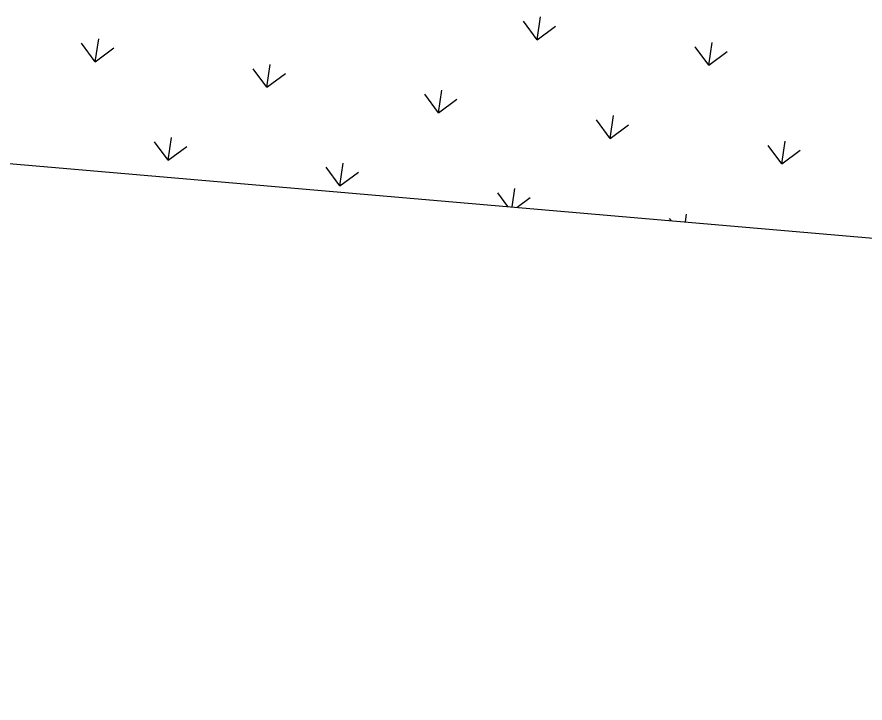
# Model space of a CAD drawing. Header units: millimetres. Extents: x 338 to 506, y 179 to 335.
# Drawn here: x 364.22 to 378.26, y 190.07 to 201.43 of the extents above; entities that cross this region are included whole.
import ezdxf

# ---------------------------------------------------------------- set-up
doc = ezdxf.new("R2010")
doc.units = ezdxf.units.MM
for name, color, linetype in [('ANDEN', 251, 'Continuous'), ('ARBUSTO', 63, 'Continuous'), ('MUROS', 32, 'Continuous')]:
    doc.layers.add(name, color=color, linetype=linetype)

# ---------------------------------------------------------------- blocks, each defined once
blk = doc.blocks.new('*X870')
at = {"color": 0}
for p, q in [((14.689, 122.736), (14.958, 123.006)), ((14.689, 122.736), (14.958, 122.467)), ((14.689, 122.736), (15.07, 122.736)), ((13.252, 121.3), (13.522, 121.569)), ((13.252, 121.3), (13.522, 121.03)), ((13.252, 121.3), (13.633, 121.3)), ((14.689, 119.863), (14.958, 120.132)), ((14.689, 119.863), (14.958, 119.593)), ((14.689, 119.863), (15.07, 119.863)), ((13.252, 118.426), (13.522, 118.695)), ((13.252, 118.426), (13.522, 118.156)), ((13.252, 118.426), (13.633, 118.426)), ((14.689, 116.989), (14.958, 117.258)), ((14.689, 116.989), (14.958, 116.72)), ((14.689, 116.989), (15.07, 116.989)), ((13.323, 115.623), (13.522, 115.822)), ((16.126, 115.552), (16.395, 115.822)), ((13.328, 115.552), (13.633, 115.552)), ((13.333, 115.472), (13.522, 115.283)), ((16.126, 115.552), (16.395, 115.283)), ((16.126, 115.552), (16.507, 115.552)), ((14.689, 114.115), (14.958, 114.385)), ((14.689, 114.115), (14.958, 113.846)), ((14.689, 114.115), (15.07, 114.115)), ((13.49, 112.916), (13.522, 112.948)), ((16.126, 112.679), (16.395, 112.948)), ((13.505, 112.679), (13.633, 112.679)), ((16.126, 112.679), (16.395, 112.409)), ((16.126, 112.679), (16.507, 112.679)), ((13.521, 112.409), (13.522, 112.409)), ((14.689, 111.242), (14.958, 111.511)), ((14.689, 111.242), (14.958, 110.972)), ((14.689, 111.242), (15.07, 111.242))]:
    blk.add_line(p, q, dxfattribs=at)
blk = doc.blocks.new('A$C7152A42C')
at = {"layer": 'ARBUSTO'}
blk.add_line((11.20719, 149.96312), (19.19219, 20.37929), dxfattribs=at)
at = {"layer": 'ANDEN', "color": 85, "linetype": 'Continuous'}
blk.add_blockref('*X870', (0, 0), dxfattribs=at)

msp = doc.modelspace()

# ---------------------------------------------------------------- block references
at = {"layer": 'MUROS', "color": 32, "rotation": 81.53046525965426}
msp.add_blockref('A$C7152A42C', (484.748, 168.084), dxfattribs=at)

doc.saveas('drawing.dxf')
